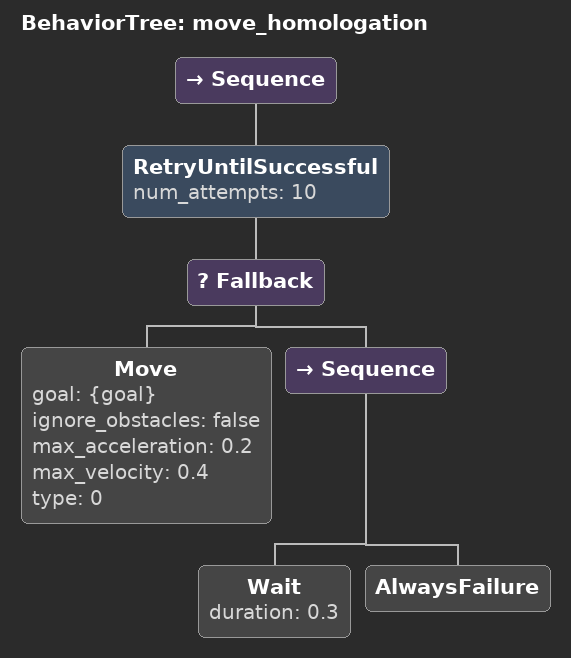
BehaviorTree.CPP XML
<?xml version="1.0" encoding="UTF-8"?>
<root BTCPP_format="4">
  <BehaviorTree ID="move_homologation">
    <Sequence>
      <RetryUntilSuccessful num_attempts="10">
        <Fallback>
          <Move goal="{goal}"
                ignore_obstacles="false"
                max_acceleration="0.2"
                max_velocity="0.4"
                type="0"/>
          <Sequence>
            <Wait duration="0.3"/>
            <AlwaysFailure/>
          </Sequence>
        </Fallback>
      </RetryUntilSuccessful>
    </Sequence>
  </BehaviorTree>

</root>
